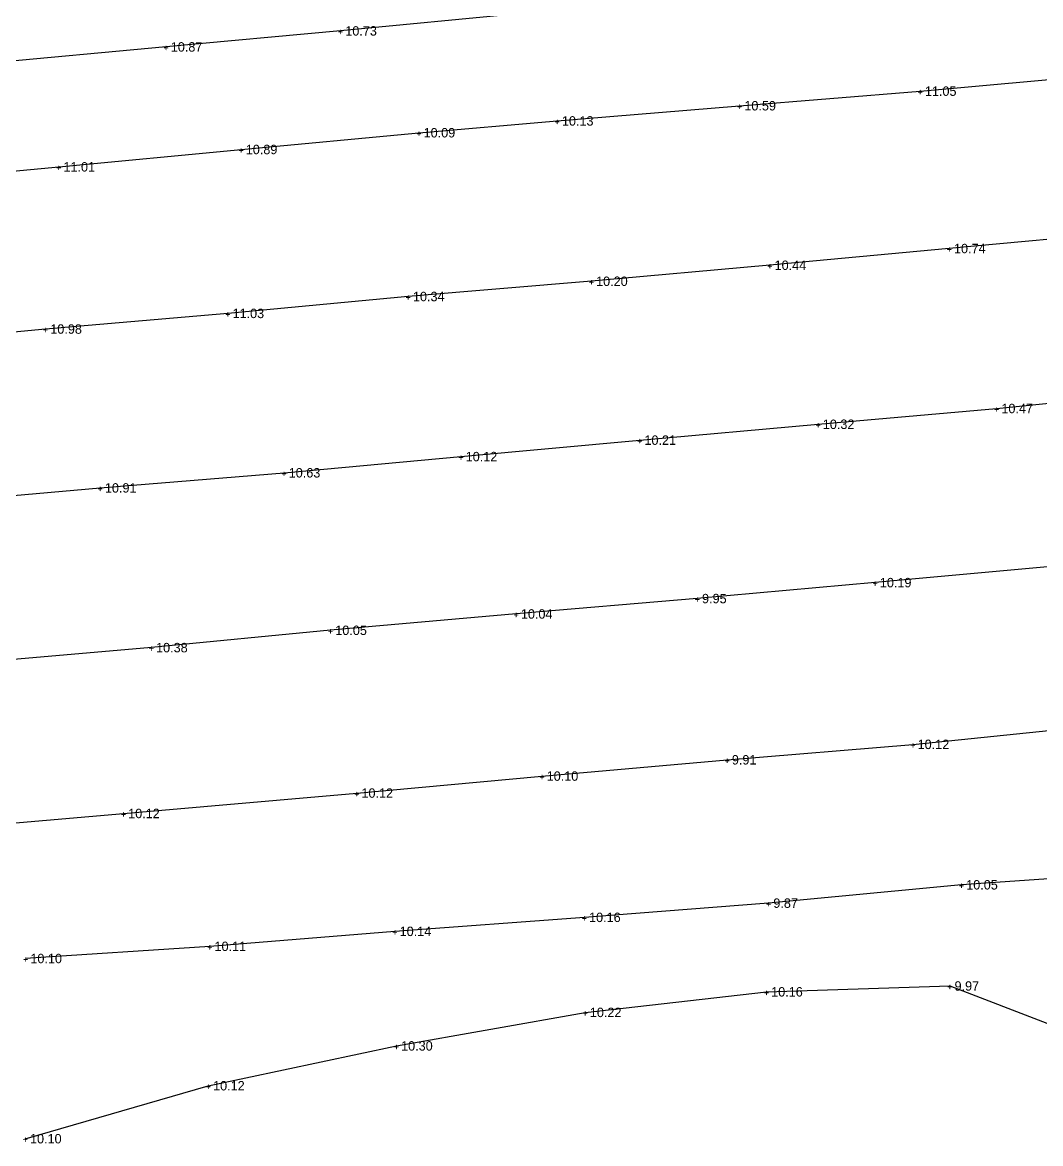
# Model space of a CAD drawing. Header units: metres. Extents: x 119225 to 119868, y 6148173 to 6148690.
# Drawn here: x 119474 to 119689.7, y 6148177.3 to 6148414.8 of the extents above; entities that cross this region are included whole.
import ezdxf
from ezdxf.enums import TextEntityAlignment as Align

# ---------------------------------------------------------------- set-up
doc = ezdxf.new("R2010")
doc.units = ezdxf.units.M
doc.layers.get('0').update_dxf_attribs({"linetype": 'CONTINUOUS'})
doc.layers.add('TERR_ATL', color=12, linetype='CONTINUOUS')
doc.layers.add('Z_bef', color=4, linetype='CONTINUOUS')
doc.styles.add('FISO', font='FISO')
doc.styles.add('ISO', font='ISO')

# ---------------------------------------------------------------- blocks, each defined once
blk = doc.blocks.new('_MPLUSZH')
at = {"color": 1, "style": 'ISO'}
blk.add_text('+', height=2, dxfattribs=at).set_placement((0, 0), align=Align.MIDDLE)
at = {"style": 'FISO'}
blk.add_attdef('PLUSHÖJD', (1, -1), '', height=2, dxfattribs=at)

msp = doc.modelspace()

# ---------------------------------------------------------------- linework, layer by layer
at = {"layer": 'TERR_ATL', "extrusion": (1.41091e-08, -2.66725e-08, 1), "flags": 128}
for points in [[(119765.17, 6148434.7), (119728.65, 6148429.92), (119706.67, 6148426.83), (119693.44, 6148425.25), (119655.23, 6148423.12), (119618.29, 6148419.91), (119579.69, 6148416.66), (119541.4, 6148412.99), (119504.43, 6148409.6), (119466.33, 6148406.12), (119428.37, 6148402.65), (119388.93, 6148398.9), (119360.38, 6148396.2)], [(119368.75, 6148374.68), (119407.87, 6148377.54), (119444.14, 6148380.7), (119481.7, 6148384.2), (119520.32, 6148387.87), (119557.99, 6148391.42), (119587.28, 6148393.92), (119625.92, 6148397.14), (119664.16, 6148400.23), (119702.43, 6148403.67), (119726.05, 6148406.27), (119754.36, 6148409.51), (119777.25, 6148412.97)], [(119785.19, 6148377.9), (119745.4, 6148374.06), (119708.67, 6148370.44), (119670.32, 6148366.89), (119632.33, 6148363.35), (119594.52, 6148359.96), (119555.72, 6148356.73), (119517.52, 6148353.15), (119478.92, 6148349.84), (119441.57, 6148346.31), (119403.77, 6148343.05), (119385.37, 6148341.37)], [(119414.51, 6148309.39), (119452.93, 6148312.92), (119490.48, 6148316.19), (119529.42, 6148319.39), (119566.9, 6148322.82), (119604.76, 6148326.31), (119642.54, 6148329.67), (119680.36, 6148333.01), (119717.98, 6148336.84), (119755.37, 6148340.06), (119792.83, 6148343.95)], [(119806.88, 6148310.16), (119767.15, 6148306.5), (119727.64, 6148302.82), (119691.89, 6148299.54), (119654.61, 6148296.13), (119616.96, 6148292.75), (119578.58, 6148289.49), (119539.27, 6148286.03), (119501.32, 6148282.36), (119463.14, 6148279.07), (119425.88, 6148275.74)], [(119455.37, 6148243.8), (119495.41, 6148247.23), (119544.82, 6148251.55), (119584.05, 6148255.15), (119623.28, 6148258.6), (119662.62, 6148261.87), (119701.69, 6148265.86), (119741.41, 6148269.41), (119779.66, 6148273.1), (119808.74, 6148275.51)], [(119816.57, 6148241.97), (119795.31, 6148241.77), (119754.91, 6148238.22), (119713.92, 6148234.96), (119672.91, 6148232.12), (119632.06, 6148228.24), (119593.03, 6148225.22), (119552.91, 6148222.26), (119513.7, 6148219.09), (119474.7, 6148216.51)], [(119474.62, 6148178.34), (119513.39, 6148189.56), (119553.22, 6148197.99), (119593.2, 6148205.1), (119631.6, 6148209.45), (119670.44, 6148210.69), (119714.3, 6148193.83), (119754.63, 6148196.63), (119795.65, 6148199.42), (119813.22, 6148201.54)]]:
    msp.add_lwpolyline(points, dxfattribs=at)

# ---------------------------------------------------------------- block references
at = {"layer": 'Z_bef', "extrusion": (1.41091e-08, -2.66725e-08, 1)}
ref = msp.add_blockref('_MPLUSZH', (119541.4, 6148412.99, -0.16), dxfattribs=dict(at, xscale=0.9999947511315105, yscale=0.9999947511315105, zscale=0.9999947511315105, rotation=0.0449887309207433))
ref.add_attrib('PLUSHÖJD', '10.73', (119542.4, 6148411.99, -0.16), dxfattribs={"layer": '0', "extrusion": (1.41091e-08, -2.66725e-08, 1), "height": 2, "rotation": 0.045, "style": 'FISO', "oblique": 360})
ref = msp.add_blockref('_MPLUSZH', (119504.43, 6148409.6, -0.16), dxfattribs=dict(at, xscale=0.9999947511315105, yscale=0.9999947511315105, zscale=0.9999947511315105, rotation=0.0449887309207433))
ref.add_attrib('PLUSHÖJD', '10.87', (119505.44, 6148408.6, -0.16), dxfattribs={"layer": '0', "extrusion": (1.41091e-08, -2.66725e-08, 1), "height": 2, "rotation": 0.045, "style": 'FISO', "oblique": 360})
ref = msp.add_blockref('_MPLUSZH', (119664.16, 6148400.23, -0.16), dxfattribs=dict(at, xscale=0.9999947511315105, yscale=0.9999947511315105, zscale=0.9999947511315105, rotation=0.0449887309207433))
ref.add_attrib('PLUSHÖJD', '11.05', (119665.16, 6148399.23, -0.16), dxfattribs={"layer": '0', "extrusion": (1.41091e-08, -2.66725e-08, 1), "height": 2, "rotation": 0.045, "style": 'FISO', "oblique": 360})
ref = msp.add_blockref('_MPLUSZH', (119625.92, 6148397.14, -0.16), dxfattribs=dict(at, xscale=0.9999947511315105, yscale=0.9999947511315105, zscale=0.9999947511315105, rotation=0.0449887309207433))
ref.add_attrib('PLUSHÖJD', '10.59', (119626.92, 6148396.14, -0.16), dxfattribs={"layer": '0', "extrusion": (1.41091e-08, -2.66725e-08, 1), "height": 2, "rotation": 0.045, "style": 'FISO', "oblique": 360})
ref = msp.add_blockref('_MPLUSZH', (119587.28, 6148393.92, -0.16), dxfattribs=dict(at, xscale=0.9999947511315105, yscale=0.9999947511315105, zscale=0.9999947511315105, rotation=0.0449887309207433))
ref.add_attrib('PLUSHÖJD', '10.13', (119588.28, 6148392.92, -0.16), dxfattribs={"layer": '0', "extrusion": (1.41091e-08, -2.66725e-08, 1), "height": 2, "rotation": 0.045, "style": 'FISO', "oblique": 360})
ref = msp.add_blockref('_MPLUSZH', (119557.99, 6148391.42, -0.16), dxfattribs=dict(at, xscale=0.9999947511315105, yscale=0.9999947511315105, zscale=0.9999947511315105, rotation=0.0449887309207433))
ref.add_attrib('PLUSHÖJD', '10.09', (119558.99, 6148390.42, -0.16), dxfattribs={"layer": '0', "extrusion": (1.41091e-08, -2.66725e-08, 1), "height": 2, "rotation": 0.045, "style": 'FISO', "oblique": 360})
ref = msp.add_blockref('_MPLUSZH', (119520.32, 6148387.87, -0.16), dxfattribs=dict(at, xscale=0.9999947511315105, yscale=0.9999947511315105, zscale=0.9999947511315105, rotation=0.0449887309207433))
ref.add_attrib('PLUSHÖJD', '10.89', (119521.32, 6148386.87, -0.16), dxfattribs={"layer": '0', "extrusion": (1.41091e-08, -2.66725e-08, 1), "height": 2, "rotation": 0.045, "style": 'FISO', "oblique": 360})
ref = msp.add_blockref('_MPLUSZH', (119481.7, 6148384.2, -0.16), dxfattribs=dict(at, xscale=0.9999947511315105, yscale=0.9999947511315105, zscale=0.9999947511315105, rotation=0.0449887309207433))
ref.add_attrib('PLUSHÖJD', '11.01', (119482.7, 6148383.2, -0.16), dxfattribs={"layer": '0', "extrusion": (1.41091e-08, -2.66725e-08, 1), "height": 2, "rotation": 0.045, "style": 'FISO', "oblique": 360})
ref = msp.add_blockref('_MPLUSZH', (119670.32, 6148366.89, -0.16), dxfattribs=dict(at, xscale=0.9999947511315105, yscale=0.9999947511315105, zscale=0.9999947511315105, rotation=0.0449887309207433))
ref.add_attrib('PLUSHÖJD', '10.74', (119671.32, 6148365.89, -0.16), dxfattribs={"layer": '0', "extrusion": (1.41091e-08, -2.66725e-08, 1), "height": 2, "rotation": 0.045, "style": 'FISO', "oblique": 360})
ref = msp.add_blockref('_MPLUSZH', (119632.33, 6148363.35, -0.16), dxfattribs=dict(at, xscale=0.9999947511315105, yscale=0.9999947511315105, zscale=0.9999947511315105, rotation=0.0449887309207433))
ref.add_attrib('PLUSHÖJD', '10.44', (119633.33, 6148362.35, -0.16), dxfattribs={"layer": '0', "extrusion": (1.41091e-08, -2.66725e-08, 1), "height": 2, "rotation": 0.045, "style": 'FISO', "oblique": 360})
ref = msp.add_blockref('_MPLUSZH', (119594.52, 6148359.96, -0.16), dxfattribs=dict(at, xscale=0.9999947511315105, yscale=0.9999947511315105, zscale=0.9999947511315105, rotation=0.0449887309207433))
ref.add_attrib('PLUSHÖJD', '10.20', (119595.52, 6148358.96, -0.16), dxfattribs={"layer": '0', "extrusion": (1.41091e-08, -2.66725e-08, 1), "height": 2, "rotation": 0.045, "style": 'FISO', "oblique": 360})
ref = msp.add_blockref('_MPLUSZH', (119555.72, 6148356.73, -0.16), dxfattribs=dict(at, xscale=0.9999947511315105, yscale=0.9999947511315105, zscale=0.9999947511315105, rotation=0.0449887309207433))
ref.add_attrib('PLUSHÖJD', '10.34', (119556.73, 6148355.73, -0.16), dxfattribs={"layer": '0', "extrusion": (1.41091e-08, -2.66725e-08, 1), "height": 2, "rotation": 0.045, "style": 'FISO', "oblique": 360})
ref = msp.add_blockref('_MPLUSZH', (119517.52, 6148353.15, -0.16), dxfattribs=dict(at, xscale=0.9999947511315105, yscale=0.9999947511315105, zscale=0.9999947511315105, rotation=0.0449887309207433))
ref.add_attrib('PLUSHÖJD', '11.03', (119518.52, 6148352.15, -0.16), dxfattribs={"layer": '0', "extrusion": (1.41091e-08, -2.66725e-08, 1), "height": 2, "rotation": 0.045, "style": 'FISO', "oblique": 360})
ref = msp.add_blockref('_MPLUSZH', (119478.92, 6148349.84, -0.16), dxfattribs=dict(at, xscale=0.9999947511315105, yscale=0.9999947511315105, zscale=0.9999947511315105, rotation=0.0449887309207433))
ref.add_attrib('PLUSHÖJD', '10.98', (119479.92, 6148348.84, -0.16), dxfattribs={"layer": '0', "extrusion": (1.41091e-08, -2.66725e-08, 1), "height": 2, "rotation": 0.045, "style": 'FISO', "oblique": 360})
ref = msp.add_blockref('_MPLUSZH', (119680.36, 6148333.01, -0.16), dxfattribs=dict(at, xscale=0.9999947511315105, yscale=0.9999947511315105, zscale=0.9999947511315105, rotation=0.0449887309207433))
ref.add_attrib('PLUSHÖJD', '10.47', (119681.36, 6148332.01, -0.16), dxfattribs={"layer": '0', "extrusion": (1.41091e-08, -2.66725e-08, 1), "height": 2, "rotation": 0.045, "style": 'FISO', "oblique": 360})
ref = msp.add_blockref('_MPLUSZH', (119642.54, 6148329.67, -0.16), dxfattribs=dict(at, xscale=0.9999947511315105, yscale=0.9999947511315105, zscale=0.9999947511315105, rotation=0.0449887309207433))
ref.add_attrib('PLUSHÖJD', '10.32', (119643.54, 6148328.67, -0.16), dxfattribs={"layer": '0', "extrusion": (1.41091e-08, -2.66725e-08, 1), "height": 2, "rotation": 0.045, "style": 'FISO', "oblique": 360})
ref = msp.add_blockref('_MPLUSZH', (119604.76, 6148326.31, -0.16), dxfattribs=dict(at, xscale=0.9999947511315105, yscale=0.9999947511315105, zscale=0.9999947511315105, rotation=0.0449887309207433))
ref.add_attrib('PLUSHÖJD', '10.21', (119605.76, 6148325.31, -0.16), dxfattribs={"layer": '0', "extrusion": (1.41091e-08, -2.66725e-08, 1), "height": 2, "rotation": 0.045, "style": 'FISO', "oblique": 360})
ref = msp.add_blockref('_MPLUSZH', (119566.9, 6148322.82, -0.16), dxfattribs=dict(at, xscale=0.9999947511315105, yscale=0.9999947511315105, zscale=0.9999947511315105, rotation=0.0449887309207433))
ref.add_attrib('PLUSHÖJD', '10.12', (119567.9, 6148321.82, -0.16), dxfattribs={"layer": '0', "extrusion": (1.41091e-08, -2.66725e-08, 1), "height": 2, "rotation": 0.045, "style": 'FISO', "oblique": 360})
ref = msp.add_blockref('_MPLUSZH', (119529.42, 6148319.39, -0.16), dxfattribs=dict(at, xscale=0.9999947511315105, yscale=0.9999947511315105, zscale=0.9999947511315105, rotation=0.0449887309207433))
ref.add_attrib('PLUSHÖJD', '10.63', (119530.42, 6148318.39, -0.16), dxfattribs={"layer": '0', "extrusion": (1.41091e-08, -2.66725e-08, 1), "height": 2, "rotation": 0.045, "style": 'FISO', "oblique": 360})
ref = msp.add_blockref('_MPLUSZH', (119490.48, 6148316.19, -0.16), dxfattribs=dict(at, xscale=0.9999947511315105, yscale=0.9999947511315105, zscale=0.9999947511315105, rotation=0.0449887309207433))
ref.add_attrib('PLUSHÖJD', '10.91', (119491.48, 6148315.19, -0.16), dxfattribs={"layer": '0', "extrusion": (1.41091e-08, -2.66725e-08, 1), "height": 2, "rotation": 0.045, "style": 'FISO', "oblique": 360})
ref = msp.add_blockref('_MPLUSZH', (119654.61, 6148296.13, -0.16), dxfattribs=dict(at, xscale=0.9999947511315105, yscale=0.9999947511315105, zscale=0.9999947511315105, rotation=0.0449887309207433))
ref.add_attrib('PLUSHÖJD', '10.19', (119655.62, 6148295.13, -0.16), dxfattribs={"layer": '0', "extrusion": (1.41091e-08, -2.66725e-08, 1), "height": 2, "rotation": 0.045, "style": 'FISO', "oblique": 360})
ref = msp.add_blockref('_MPLUSZH', (119616.96, 6148292.75, -0.16), dxfattribs=dict(at, xscale=0.9999947511315105, yscale=0.9999947511315105, zscale=0.9999947511315105, rotation=0.0449887309207433))
ref.add_attrib('PLUSHÖJD', '9.95', (119617.96, 6148291.75, -0.16), dxfattribs={"layer": '0', "extrusion": (1.41091e-08, -2.66725e-08, 1), "height": 2, "rotation": 0.045, "style": 'FISO', "oblique": 360})
ref = msp.add_blockref('_MPLUSZH', (119578.58, 6148289.49, -0.16), dxfattribs=dict(at, xscale=0.9999947511315105, yscale=0.9999947511315105, zscale=0.9999947511315105, rotation=0.0449887309207433))
ref.add_attrib('PLUSHÖJD', '10.04', (119579.59, 6148288.49, -0.16), dxfattribs={"layer": '0', "extrusion": (1.41091e-08, -2.66725e-08, 1), "height": 2, "rotation": 0.045, "style": 'FISO', "oblique": 360})
ref = msp.add_blockref('_MPLUSZH', (119539.27, 6148286.03, -0.16), dxfattribs=dict(at, xscale=0.9999947511315105, yscale=0.9999947511315105, zscale=0.9999947511315105, rotation=0.0449887309207433))
ref.add_attrib('PLUSHÖJD', '10.05', (119540.28, 6148285.03, -0.16), dxfattribs={"layer": '0', "extrusion": (1.41091e-08, -2.66725e-08, 1), "height": 2, "rotation": 0.045, "style": 'FISO', "oblique": 360})
ref = msp.add_blockref('_MPLUSZH', (119501.32, 6148282.36, -0.16), dxfattribs=dict(at, xscale=0.9999947511315105, yscale=0.9999947511315105, zscale=0.9999947511315105, rotation=0.0449887309207433))
ref.add_attrib('PLUSHÖJD', '10.38', (119502.32, 6148281.36, -0.16), dxfattribs={"layer": '0', "extrusion": (1.41091e-08, -2.66725e-08, 1), "height": 2, "rotation": 0.045, "style": 'FISO', "oblique": 360})
ref = msp.add_blockref('_MPLUSZH', (119662.62, 6148261.87, -0.16), dxfattribs=dict(at, xscale=0.9999947511315105, yscale=0.9999947511315105, zscale=0.9999947511315105, rotation=0.0449887309207433))
ref.add_attrib('PLUSHÖJD', '10.12', (119663.62, 6148260.87, -0.16), dxfattribs={"layer": '0', "extrusion": (1.41091e-08, -2.66725e-08, 1), "height": 2, "rotation": 0.045, "style": 'FISO', "oblique": 360})
ref = msp.add_blockref('_MPLUSZH', (119623.28, 6148258.6, -0.16), dxfattribs=dict(at, xscale=0.9999947511315105, yscale=0.9999947511315105, zscale=0.9999947511315105, rotation=0.0449887309207433))
ref.add_attrib('PLUSHÖJD', '9.91', (119624.28, 6148257.6, -0.16), dxfattribs={"layer": '0', "extrusion": (1.41091e-08, -2.66725e-08, 1), "height": 2, "rotation": 0.045, "style": 'FISO', "oblique": 360})
ref = msp.add_blockref('_MPLUSZH', (119584.05, 6148255.15, -0.16), dxfattribs=dict(at, xscale=0.9999947511315105, yscale=0.9999947511315105, zscale=0.9999947511315105, rotation=0.0449887309207433))
ref.add_attrib('PLUSHÖJD', '10.10', (119585.05, 6148254.15, -0.16), dxfattribs={"layer": '0', "extrusion": (1.41091e-08, -2.66725e-08, 1), "height": 2, "rotation": 0.045, "style": 'FISO', "oblique": 360})
ref = msp.add_blockref('_MPLUSZH', (119544.82, 6148251.55, -0.16), dxfattribs=dict(at, xscale=0.9999947511315105, yscale=0.9999947511315105, zscale=0.9999947511315105, rotation=0.0449887309207433))
ref.add_attrib('PLUSHÖJD', '10.12', (119545.82, 6148250.55, -0.16), dxfattribs={"layer": '0', "extrusion": (1.41091e-08, -2.66725e-08, 1), "height": 2, "rotation": 0.045, "style": 'FISO', "oblique": 360})
ref = msp.add_blockref('_MPLUSZH', (119495.41, 6148247.23, -0.16), dxfattribs=dict(at, xscale=0.9999947511315105, yscale=0.9999947511315105, zscale=0.9999947511315105, rotation=0.0449887309207433))
ref.add_attrib('PLUSHÖJD', '10.12', (119496.41, 6148246.23, -0.16), dxfattribs={"layer": '0', "extrusion": (1.41091e-08, -2.66725e-08, 1), "height": 2, "rotation": 0.045, "style": 'FISO', "oblique": 360})
ref = msp.add_blockref('_MPLUSZH', (119672.91, 6148232.12, -0.16), dxfattribs=dict(at, xscale=0.9999947511315105, yscale=0.9999947511315105, zscale=0.9999947511315105, rotation=0.0449887309207433))
ref.add_attrib('PLUSHÖJD', '10.05', (119673.91, 6148231.12, -0.16), dxfattribs={"layer": '0', "extrusion": (1.41091e-08, -2.66725e-08, 1), "height": 2, "rotation": 0.045, "style": 'FISO', "oblique": 360})
ref = msp.add_blockref('_MPLUSZH', (119632.06, 6148228.24, -0.16), dxfattribs=dict(at, xscale=0.9999947511315105, yscale=0.9999947511315105, zscale=0.9999947511315105, rotation=0.0449887309207433))
ref.add_attrib('PLUSHÖJD', '9.87', (119633.06, 6148227.24, -0.16), dxfattribs={"layer": '0', "extrusion": (1.41091e-08, -2.66725e-08, 1), "height": 2, "rotation": 0.045, "style": 'FISO', "oblique": 360})
ref = msp.add_blockref('_MPLUSZH', (119593.03, 6148225.22, -0.16), dxfattribs=dict(at, xscale=0.9999947511315105, yscale=0.9999947511315105, zscale=0.9999947511315105, rotation=0.0449887309207433))
ref.add_attrib('PLUSHÖJD', '10.16', (119594.03, 6148224.23, -0.16), dxfattribs={"layer": '0', "extrusion": (1.41091e-08, -2.66725e-08, 1), "height": 2, "rotation": 0.045, "style": 'FISO', "oblique": 360})
ref = msp.add_blockref('_MPLUSZH', (119552.91, 6148222.26, -0.16), dxfattribs=dict(at, xscale=0.9999947511315105, yscale=0.9999947511315105, zscale=0.9999947511315105, rotation=0.0449887309207433))
ref.add_attrib('PLUSHÖJD', '10.14', (119553.91, 6148221.26, -0.16), dxfattribs={"layer": '0', "extrusion": (1.41091e-08, -2.66725e-08, 1), "height": 2, "rotation": 0.045, "style": 'FISO', "oblique": 360})
ref = msp.add_blockref('_MPLUSZH', (119513.7, 6148219.09, -0.16), dxfattribs=dict(at, xscale=0.9999947511315105, yscale=0.9999947511315105, zscale=0.9999947511315105, rotation=0.0449887309207433))
ref.add_attrib('PLUSHÖJD', '10.11', (119514.7, 6148218.09, -0.16), dxfattribs={"layer": '0', "extrusion": (1.41091e-08, -2.66725e-08, 1), "height": 2, "rotation": 0.045, "style": 'FISO', "oblique": 360})
ref = msp.add_blockref('_MPLUSZH', (119474.7, 6148216.51, -0.16), dxfattribs=dict(at, xscale=0.9999947511315105, yscale=0.9999947511315105, zscale=0.9999947511315105, rotation=0.0449887309207433))
ref.add_attrib('PLUSHÖJD', '10.10', (119475.7, 6148215.51, -0.16), dxfattribs={"layer": '0', "extrusion": (1.41091e-08, -2.66725e-08, 1), "height": 2, "rotation": 0.045, "style": 'FISO', "oblique": 360})
ref = msp.add_blockref('_MPLUSZH', (119670.44, 6148210.69, -0.16), dxfattribs=dict(at, xscale=0.9999947511315105, yscale=0.9999947511315105, zscale=0.9999947511315105, rotation=0.0449887309207433))
ref.add_attrib('PLUSHÖJD', '9.97', (119671.44, 6148209.69, -0.16), dxfattribs={"layer": '0', "extrusion": (1.41091e-08, -2.66725e-08, 1), "height": 2, "rotation": 0.045, "style": 'FISO', "oblique": 360})
ref = msp.add_blockref('_MPLUSZH', (119631.6, 6148209.45, -0.16), dxfattribs=dict(at, xscale=0.9999947511315105, yscale=0.9999947511315105, zscale=0.9999947511315105, rotation=0.0449887309207433))
ref.add_attrib('PLUSHÖJD', '10.16', (119632.6, 6148208.45, -0.16), dxfattribs={"layer": '0', "extrusion": (1.41091e-08, -2.66725e-08, 1), "height": 2, "rotation": 0.045, "style": 'FISO', "oblique": 360})
ref = msp.add_blockref('_MPLUSZH', (119593.2, 6148205.1, -0.16), dxfattribs=dict(at, xscale=0.9999947511315105, yscale=0.9999947511315105, zscale=0.9999947511315105, rotation=0.0449887309207433))
ref.add_attrib('PLUSHÖJD', '10.22', (119594.2, 6148204.1, -0.16), dxfattribs={"layer": '0', "extrusion": (1.41091e-08, -2.66725e-08, 1), "height": 2, "rotation": 0.045, "style": 'FISO', "oblique": 360})
ref = msp.add_blockref('_MPLUSZH', (119553.22, 6148197.99, -0.16), dxfattribs=dict(at, xscale=0.9999947511315105, yscale=0.9999947511315105, zscale=0.9999947511315105, rotation=0.0449887309207433))
ref.add_attrib('PLUSHÖJD', '10.30', (119554.22, 6148197, -0.16), dxfattribs={"layer": '0', "extrusion": (1.41091e-08, -2.66725e-08, 1), "height": 2, "rotation": 0.045, "style": 'FISO', "oblique": 360})
ref = msp.add_blockref('_MPLUSZH', (119513.39, 6148189.56, -0.16), dxfattribs=dict(at, xscale=0.9999947511315105, yscale=0.9999947511315105, zscale=0.9999947511315105, rotation=0.0449887309207433))
ref.add_attrib('PLUSHÖJD', '10.12', (119514.4, 6148188.56, -0.16), dxfattribs={"layer": '0', "extrusion": (1.41091e-08, -2.66725e-08, 1), "height": 2, "rotation": 0.045, "style": 'FISO', "oblique": 360})
ref = msp.add_blockref('_MPLUSZH', (119474.62, 6148178.34, -0.16), dxfattribs=dict(at, xscale=0.9999947511315105, yscale=0.9999947511315105, zscale=0.9999947511315105, rotation=0.0449887309207433))
ref.add_attrib('PLUSHÖJD', '10.10', (119475.62, 6148177.34, -0.16), dxfattribs={"layer": '0', "extrusion": (1.41091e-08, -2.66725e-08, 1), "height": 2, "rotation": 0.045, "style": 'FISO', "oblique": 360})

doc.saveas('drawing.dxf')
